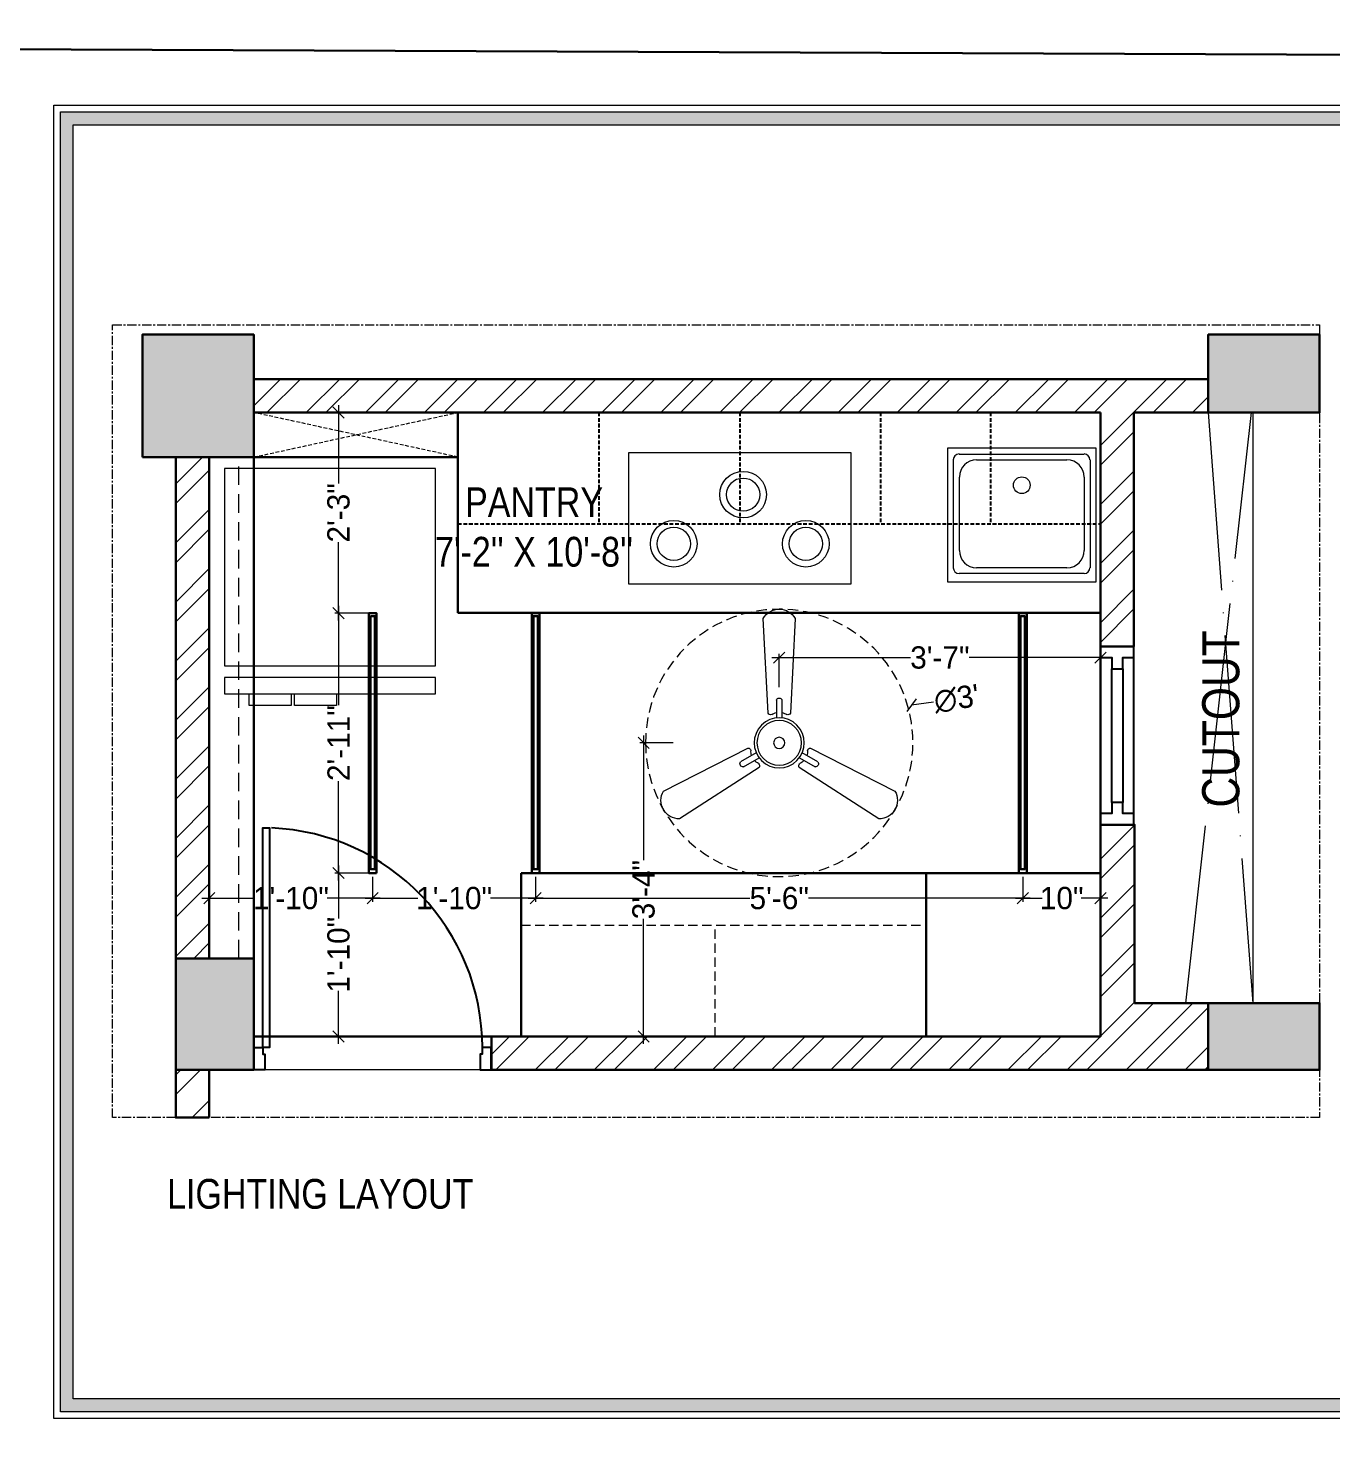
# Model space of a CAD drawing. Header units: millimetres. Extents: x 56222 to 3066687, y -650199 to -121287.
# Drawn here: x 135320.7 to 135496.2, y -184485.8 to -184294.8 of the extents above; entities that cross this region are included whole.
import ezdxf

# ---------------------------------------------------------------- set-up
doc = ezdxf.new("R2010")
doc.units = ezdxf.units.MM
doc.header["$MEASUREMENT"] = 0
doc.header["$PDMODE"] = 35
for name, pattern in [('ACAD_ISO02W100', [15, 12, -3]), ('ACAD_ISO04W100', [30, 24, -3, 0, -3]), ('CENTER', [2, 1.25, -0.25, 0.25, -0.25]), ('DASHED', [0.75, 0.5, -0.25]), ('DASHED2', [0.375, 0.25, -0.125]), ('DASHEDX2', [1.5, 1, -0.5]), ('HIDDEN', [0.375, 0.25, -0.125])]:
    doc.linetypes.add(name, pattern=pattern)
doc.layers.get('Defpoints').update_dxf_attribs({"color": 220})
doc.layers.add('AR DOOR', color=40, linetype='Continuous')
doc.layers.add('AR ELE-5', color=134, linetype='Continuous')
for name, color, linetype, lineweight in [('COLUMN', 1, 'Continuous', 30), ('dim05', 1, 'Continuous', 13), ('Dimension', 10, 'DASHEDX2', 20), ('Electrical', 84, 'Continuous', 30), ('FIRST FLOOR', 7, 'Continuous', 9), ('FIRST FLOOR ( TEXT )', 7, 'Continuous', 9), ('FIRST FLOOR_( PLine )_', 251, 'Continuous', 30), ('FURNITURE', 32, 'Continuous', 9), ('furniture dimensions', 1, 'DASHED', 0), ('GROUND FLOOR', 7, 'Continuous', 9), ('hatch-wall', 8, 'Continuous', 9), ('Labelling', 1, 'Continuous', 25), ('SECTION ( SLAB PLine )', 104, 'Continuous', 30), ('TILE', 14, 'Continuous', 9), ('wall', 7, 'Continuous', 30)]:
    doc.layers.add(name, color=color, linetype=linetype, lineweight=lineweight)
doc.layers.add('XX~SLAB ( PLINE )', color=251, linetype='Continuous', plot=False)
doc.styles.add('century g', font='GOTHIC.TTF')
doc.styles.add("Cn_BT_0'-0", font='swissc.ttf')
doc.styles.add('KATHA', font='swissc.ttf')
doc.dimstyles.new('Archana', dxfattribs={"dimtxt": 2, "dimasz": 0.75, "dimexe": 0.5, "dimexo": 0.5, "dimgap": 0, "dimtad": 0, "dimzin": 0, "dimdsep": 46, "dimlunit": 4, "dimtxsty": 'century g', "dimblk": 'OBLIQUE', "dimcen": 0, "dimdle": 1, "dimclrd": 256, "dimclre": 256, "dimclrt": 256, "dimadec": 0, "dimazin": 0, "dimtfac": 1, "dimtofl": 0, "dimtmove": 1, "dimatfit": 3, "dimfxl": 1, "dimfxlon": 1, "dimtolj": 1, "dimtzin": 0, "dimlwd": -1, "dimlwe": -1, "dimarcsym": 0})

# ---------------------------------------------------------------- blocks, each defined once
blk = doc.blocks.new('*U144')
for points in [[(-1025.5, 0), (-985.5, 0), (-985.5, 30), (-975.5, 30), (-975.5, 100), (-1025.5, 100)], [(40, 0), (0, 0), (0, 30), (-10, 30), (-10, 100), (40, 100)], [(0, 0), (0, -985.5), (-30, -985.5), (-30, 0)]]:
    blk.add_lwpolyline(points, close=True)
at = {"layer": 'AR ELE-5', "linetype": 'ByBlock', "ltscale": 15}
blk.add_arc((1.4, 0.6), 987, 180.03474, 267.62699, dxfattribs=at)
blk = doc.blocks.new('fan')
at = {"layer": 'Electrical', "lineweight": 15, "ltscale": 20}
for p, q in [((3300835.29, -509900.78), (3300836.47, -509923.43)), ((3300841.81, -509923.43), (3300842.99, -509900.78)), ((3300838.47, -509924.57), (3300838.47, -509920.25)), ((3300839.81, -509920.28), (3300839.81, -509924.57)), ((3300831.66, -509931.77), (3300811.45, -509942.07)), ((3300829.93, -509935.08), (3300833.64, -509932.93)), ((3300844.64, -509932.93), (3300848.38, -509935.09)), ((3300866.83, -509942.07), (3300846.62, -509931.77)), ((3300815.3, -509948.74), (3300834.33, -509936.39)), ((3300834.31, -509934.09), (3300830.57, -509936.25)), ((3300843.95, -509936.39), (3300862.98, -509948.74)), ((3300847.68, -509936.23), (3300843.97, -509934.09))]:
    blk.add_line(p, q, dxfattribs=at)
at = {"layer": 'Electrical', "linetype": 'DASHED', "lineweight": 15, "ltscale": 5}
blk.add_circle((3300839.14, -509930.53), 32, dxfattribs=at)
at = {"layer": 'Electrical', "lineweight": 15, "ltscale": 20}
for centre, major_axis, start_param, end_param in [((3300839.14, -509902.94), (3.12, 3.12), -0.272136, 1.842967), ((3300839.13, -509920.5), (0.501, 0.501), -0.465536, 1.983618), ((3300837.1, -509923.08), (0.51, 0.51), 2.863014, 4.257784), ((3300839.14, -509926.42), (2.27, -2.27), 2.565057, 2.951308), ((3300839.14, -509926.42), (2.27, 2.27), 0.19032, 0.57657), ((3300841.18, -509923.08), (0.51, -0.51), 5.167028, 6.561799), ((3300839.14, -509930.53), (4.24, -4.24), 3.14161, 9.424795), ((3300839.14, -509930.53), (3.77, -3.77), 1.749190548672175e-05, 6.283202799085073), ((3300839.14, -509930.53), (0.943, 0.943), 1.570814, 7.853999), ((3300831.67, -509932.49), (0.51, -0.51), 0.978238, 2.373008), ((3300835.59, -509932.58), (2.27, -2.27), 3.855511, 4.241762), ((3300842.69, -509932.58), (2.27, 2.27), 5.183051, 5.569301), ((3300846.61, -509932.49), (0.51, -0.51), 2.339416, 3.734186), ((3300830.46, -509935.55), (0.501, -0.501), 3.199655, 5.648809), ((3300835.59, -509932.58), (2.27, -2.27), 4.659452, 5.045703), ((3300833.71, -509936.02), (0.51, 0.51), -1.325776, 0.068994), ((3300844.57, -509936.02), (0.51, -0.51), 3.072633, 4.467404), ((3300842.69, -509932.58), (2.27, 2.27), 4.37911, 4.765361), ((3300847.83, -509935.54), (0.501, 0.501), 3.723254, 6.172408), ((3300815.25, -509944.32), (3.12, -3.12), 3.393055, 5.508159), ((3300863.03, -509944.32), (3.12, -3.12), 5.48745, 7.602554)]:
    blk.add_ellipse(centre, major_axis=major_axis, ratio=1, start_param=start_param, end_param=end_param, dxfattribs=at)
blk = doc.blocks.new('_Oblique')
at = {"layer": 'wall', "color": 0, "lineweight": -2}
blk.add_line((-0.5, -0.5), (0.5, 0.5), dxfattribs=at)
blk = doc.blocks.new('*D199')
at = {"layer": 'Defpoints', "color": 0, "linetype": 'Continuous', "lineweight": 30, "transparency": 16777216}
for p in [(135439.6, -184385.98, 0.12), (135403.97, -184391.14, 0.12)]:
    blk.add_point(p, dxfattribs=at)
at = {"layer": 'furniture dimensions', "color": 5, "linetype": 'Continuous', "transparency": 16777216}
blk.add_line((135442.57, -184385.55), (135439.6, -184385.98), dxfattribs=at)
at = {"layer": 'furniture dimensions', "color": 5, "linetype": 'Continuous', "transparency": 16777216, "xscale": 1.5, "yscale": 1.5, "zscale": 1.5, "rotation": 188.2375818181206}
blk.add_blockref('_Oblique', (135439.6, -184385.98), dxfattribs=at)
at = {"layer": 'furniture dimensions', "linetype": 'Continuous', "lineweight": 0, "transparency": 16777216, "insert": (135445.67, -184385.1), "char_height": 3, "attachment_point": 5, "rotation": 8.2376, "style": 'century g'}
blk.add_mtext("\\A1;∅3'", dxfattribs=at)
blk = doc.blocks.new('*D200')
at = {"layer": 'Defpoints', "color": 0, "linetype": 'Continuous', "lineweight": 30, "transparency": 16777216}
for p in [(135345.05, -184407.48), (135367.05, -184408.56), (135367.05, -184411.95)]:
    blk.add_point(p, dxfattribs=at)
at = {"layer": 'furniture dimensions', "color": 5, "linetype": 'ByBlock', "transparency": 16777216}
blk.add_line((135345.05, -184407.98), (135345.05, -184412.45), dxfattribs=at)
at = {"layer": 'furniture dimensions', "color": 5, "linetype": 'Continuous', "transparency": 16777216}
for p, q in [((135367.05, -184409.06), (135367.05, -184412.45)), ((135344.05, -184411.95), (135351.17, -184411.95)), ((135368.05, -184411.95), (135360.93, -184411.95))]:
    blk.add_line(p, q, dxfattribs=at)
at = {"layer": 'furniture dimensions', "color": 5, "linetype": 'Continuous', "transparency": 16777216, "xscale": 1.5, "yscale": 1.5, "zscale": 1.5, "rotation": 180}
blk.add_blockref('_Oblique', (135345.05, -184411.95), dxfattribs=at)
at = {"layer": 'furniture dimensions', "color": 5, "linetype": 'Continuous', "transparency": 16777216, "xscale": 1.5, "yscale": 1.5, "zscale": 1.5}
blk.add_blockref('_Oblique', (135367.05, -184411.95), dxfattribs=at)
at = {"layer": 'furniture dimensions', "linetype": 'Continuous', "lineweight": 0, "transparency": 16777216, "insert": (135356.05, -184411.95), "char_height": 3, "attachment_point": 5, "style": 'century g'}
blk.add_mtext('\\A1;1\'-10"', dxfattribs=at)
blk = doc.blocks.new('*D201')
at = {"layer": 'Defpoints', "color": 0, "linetype": 'Continuous', "lineweight": 30, "transparency": 16777216}
for p in [(135367.05, -184408.56), (135388.99, -184408.56), (135388.99, -184411.95)]:
    blk.add_point(p, dxfattribs=at)
at = {"layer": 'furniture dimensions', "color": 5, "linetype": 'ByBlock', "transparency": 16777216}
blk.add_line((135367.05, -184409.06), (135367.05, -184412.45), dxfattribs=at)
at = {"layer": 'furniture dimensions', "color": 5, "linetype": 'Continuous', "transparency": 16777216}
for p, q in [((135388.99, -184409.06), (135388.99, -184412.45)), ((135366.05, -184411.95), (135373.14, -184411.95)), ((135389.99, -184411.95), (135382.9, -184411.95))]:
    blk.add_line(p, q, dxfattribs=at)
at = {"layer": 'furniture dimensions', "color": 5, "linetype": 'Continuous', "transparency": 16777216, "xscale": 1.5, "yscale": 1.5, "zscale": 1.5, "rotation": 180}
blk.add_blockref('_Oblique', (135367.05, -184411.95), dxfattribs=at)
at = {"layer": 'furniture dimensions', "color": 5, "linetype": 'Continuous', "transparency": 16777216, "xscale": 1.5, "yscale": 1.5, "zscale": 1.5}
blk.add_blockref('_Oblique', (135388.99, -184411.95), dxfattribs=at)
at = {"layer": 'furniture dimensions', "linetype": 'Continuous', "lineweight": 0, "transparency": 16777216, "insert": (135378.02, -184411.95), "char_height": 3, "attachment_point": 5, "style": 'century g'}
blk.add_mtext('\\A1;1\'-10"', dxfattribs=at)
blk = doc.blocks.new('*D202')
at = {"layer": 'Defpoints', "color": 0, "linetype": 'Continuous', "lineweight": 30, "transparency": 16777216}
for p in [(135388.99, -184408.56), (135454.59, -184408.56), (135454.59, -184411.95)]:
    blk.add_point(p, dxfattribs=at)
at = {"layer": 'furniture dimensions', "color": 5, "linetype": 'ByBlock', "transparency": 16777216}
blk.add_line((135388.99, -184409.06), (135388.99, -184412.45), dxfattribs=at)
at = {"layer": 'furniture dimensions', "color": 5, "linetype": 'Continuous', "transparency": 16777216}
for p, q in [((135454.59, -184409.06), (135454.59, -184412.45)), ((135387.99, -184411.95), (135417.85, -184411.95)), ((135455.59, -184411.95), (135425.72, -184411.95))]:
    blk.add_line(p, q, dxfattribs=at)
at = {"layer": 'furniture dimensions', "color": 5, "linetype": 'Continuous', "transparency": 16777216, "xscale": 1.5, "yscale": 1.5, "zscale": 1.5, "rotation": 180}
blk.add_blockref('_Oblique', (135388.99, -184411.95), dxfattribs=at)
at = {"layer": 'furniture dimensions', "color": 5, "linetype": 'Continuous', "transparency": 16777216, "xscale": 1.5, "yscale": 1.5, "zscale": 1.5}
blk.add_blockref('_Oblique', (135454.59, -184411.95), dxfattribs=at)
at = {"layer": 'furniture dimensions', "linetype": 'Continuous', "lineweight": 0, "transparency": 16777216, "insert": (135421.79, -184411.95), "char_height": 3, "attachment_point": 5, "style": 'century g'}
blk.add_mtext('\\A1;5\'-6"', dxfattribs=at)
blk = doc.blocks.new('*D203')
at = {"layer": 'Defpoints', "color": 0, "linetype": 'Continuous', "lineweight": 30, "transparency": 16777216}
for p in [(135454.59, -184408.56), (135465.05, -184408.56), (135465.05, -184411.95)]:
    blk.add_point(p, dxfattribs=at)
at = {"layer": 'furniture dimensions', "color": 5, "linetype": 'ByBlock', "transparency": 16777216}
blk.add_line((135454.59, -184409.06), (135454.59, -184412.45), dxfattribs=at)
at = {"layer": 'furniture dimensions', "color": 5, "linetype": 'Continuous', "transparency": 16777216}
for p, q in [((135465.05, -184409.06), (135465.05, -184412.45)), ((135453.59, -184411.95), (135457.2, -184411.95)), ((135466.05, -184411.95), (135462.43, -184411.95))]:
    blk.add_line(p, q, dxfattribs=at)
at = {"layer": 'furniture dimensions', "color": 5, "linetype": 'Continuous', "transparency": 16777216, "xscale": 1.5, "yscale": 1.5, "zscale": 1.5, "rotation": 180}
blk.add_blockref('_Oblique', (135454.59, -184411.95), dxfattribs=at)
at = {"layer": 'furniture dimensions', "color": 5, "linetype": 'Continuous', "transparency": 16777216, "xscale": 1.5, "yscale": 1.5, "zscale": 1.5}
blk.add_blockref('_Oblique', (135465.05, -184411.95), dxfattribs=at)
at = {"layer": 'furniture dimensions', "linetype": 'Continuous', "lineweight": 0, "transparency": 16777216, "insert": (135459.82, -184411.95), "char_height": 3, "attachment_point": 5, "style": 'century g'}
blk.add_mtext('\\A1;10"', dxfattribs=at)
blk = doc.blocks.new('*D204')
at = {"layer": 'Defpoints', "color": 0, "linetype": 'Continuous', "lineweight": 30, "transparency": 16777216}
for p in [(135421.79, -184391.04), (135403.53, -184430.56), (135418.55, -184430.56)]:
    blk.add_point(p, dxfattribs=at)
at = {"layer": 'furniture dimensions', "color": 5, "linetype": 'ByBlock', "transparency": 16777216}
blk.add_line((135407.53, -184391.04), (135403.03, -184391.04), dxfattribs=at)
at = {"layer": 'furniture dimensions', "color": 5, "linetype": 'Continuous', "transparency": 16777216}
for p, q in [((135403.53, -184390.04), (135403.53, -184406.85)), ((135403.53, -184431.56), (135403.53, -184414.74)), ((135407.53, -184430.56), (135403.03, -184430.56))]:
    blk.add_line(p, q, dxfattribs=at)
at = {"layer": 'furniture dimensions', "color": 5, "linetype": 'Continuous', "transparency": 16777216, "xscale": 1.5, "yscale": 1.5, "zscale": 1.5}
for p, rotation in [((135403.53, -184391.04), 90), ((135403.53, -184430.56), 270)]:
    blk.add_blockref('_Oblique', p, dxfattribs=dict(at, rotation=rotation))
at = {"layer": 'furniture dimensions', "linetype": 'Continuous', "lineweight": 0, "transparency": 16777216, "insert": (135403.53, -184410.8), "char_height": 3, "attachment_point": 5, "rotation": 90, "style": 'century g'}
blk.add_mtext('\\A1;3\'-4"', dxfattribs=at)
blk = doc.blocks.new('*D205')
at = {"layer": 'Defpoints', "color": 0, "linetype": 'Continuous', "lineweight": 30, "transparency": 16777216}
for p in [(135465.05, -184379.56), (135421.79, -184391.04), (135465.05, -184391.04)]:
    blk.add_point(p, dxfattribs=at)
at = {"layer": 'furniture dimensions', "color": 5, "linetype": 'Continuous', "transparency": 16777216}
for p, q in [((135420.79, -184379.56), (135439.47, -184379.56)), ((135466.05, -184379.56), (135447.36, -184379.56)), ((135465.05, -184383.56), (135465.05, -184379.06))]:
    blk.add_line(p, q, dxfattribs=at)
at = {"layer": 'furniture dimensions', "color": 5, "linetype": 'ByBlock', "transparency": 16777216}
blk.add_line((135421.79, -184383.56), (135421.79, -184379.06), dxfattribs=at)
at = {"layer": 'furniture dimensions', "color": 5, "linetype": 'Continuous', "transparency": 16777216, "xscale": 1.5, "yscale": 1.5, "zscale": 1.5, "rotation": 180}
blk.add_blockref('_Oblique', (135421.79, -184379.56), dxfattribs=at)
at = {"layer": 'furniture dimensions', "color": 5, "linetype": 'Continuous', "transparency": 16777216, "xscale": 1.5, "yscale": 1.5, "zscale": 1.5}
blk.add_blockref('_Oblique', (135465.05, -184379.56), dxfattribs=at)
at = {"layer": 'furniture dimensions', "linetype": 'Continuous', "lineweight": 0, "transparency": 16777216, "insert": (135443.42, -184379.56), "char_height": 3, "attachment_point": 5, "style": 'century g'}
blk.add_mtext('\\A1;3\'-7"', dxfattribs=at)
blk = doc.blocks.new('*D206')
at = {"layer": 'Defpoints', "color": 0, "linetype": 'Continuous', "lineweight": 30, "transparency": 16777216}
for p in [(135367.05, -184408.56), (135362.46, -184430.56), (135367.05, -184430.56)]:
    blk.add_point(p, dxfattribs=at)
at = {"layer": 'furniture dimensions', "color": 5, "linetype": 'ByBlock', "transparency": 16777216}
blk.add_line((135366.46, -184408.56), (135361.96, -184408.56), dxfattribs=at)
at = {"layer": 'furniture dimensions', "color": 5, "linetype": 'Continuous', "transparency": 16777216}
for p, q in [((135362.46, -184407.56), (135362.46, -184414.68)), ((135362.46, -184431.56), (135362.46, -184424.44)), ((135366.46, -184430.56), (135361.96, -184430.56))]:
    blk.add_line(p, q, dxfattribs=at)
at = {"layer": 'furniture dimensions', "color": 5, "linetype": 'Continuous', "transparency": 16777216, "xscale": 1.5, "yscale": 1.5, "zscale": 1.5}
for p, rotation in [((135362.46, -184408.56), 90), ((135362.46, -184430.56), 270)]:
    blk.add_blockref('_Oblique', p, dxfattribs=dict(at, rotation=rotation))
at = {"layer": 'furniture dimensions', "linetype": 'Continuous', "lineweight": 0, "transparency": 16777216, "insert": (135362.46, -184419.56), "char_height": 3, "attachment_point": 5, "rotation": 90, "style": 'century g'}
blk.add_mtext('\\A1;1\'-10"', dxfattribs=at)
blk = doc.blocks.new('*D207')
at = {"layer": 'Defpoints', "color": 0, "linetype": 'Continuous', "lineweight": 30, "transparency": 16777216}
for p in [(135362.46, -184373.58), (135367.05, -184373.58), (135367.05, -184408.56)]:
    blk.add_point(p, dxfattribs=at)
at = {"layer": 'furniture dimensions', "color": 5, "linetype": 'Continuous', "transparency": 16777216}
for p, q in [((135362.46, -184372.58), (135362.46, -184385.96)), ((135366.46, -184373.58), (135361.96, -184373.58)), ((135362.46, -184409.56), (135362.46, -184396.18))]:
    blk.add_line(p, q, dxfattribs=at)
at = {"layer": 'furniture dimensions', "color": 5, "linetype": 'ByBlock', "transparency": 16777216}
blk.add_line((135366.46, -184408.56), (135361.96, -184408.56), dxfattribs=at)
at = {"layer": 'furniture dimensions', "color": 5, "linetype": 'Continuous', "transparency": 16777216, "xscale": 1.5, "yscale": 1.5, "zscale": 1.5}
for p, rotation in [((135362.46, -184373.58), 90), ((135362.46, -184408.56), 270)]:
    blk.add_blockref('_Oblique', p, dxfattribs=dict(at, rotation=rotation))
at = {"layer": 'furniture dimensions', "linetype": 'Continuous', "lineweight": 0, "transparency": 16777216, "insert": (135362.46, -184391.07), "char_height": 3, "attachment_point": 5, "rotation": 90, "style": 'century g'}
blk.add_mtext('\\A1;2\'-11"', dxfattribs=at)
blk = doc.blocks.new('*D208')
at = {"layer": 'Defpoints', "color": 0, "linetype": 'Continuous', "lineweight": 30, "transparency": 16777216}
for p in [(135362.46, -184346.56), (135367.05, -184346.56), (135367.05, -184373.58)]:
    blk.add_point(p, dxfattribs=at)
at = {"layer": 'furniture dimensions', "color": 5, "linetype": 'Continuous', "transparency": 16777216}
for p, q in [((135362.46, -184345.56), (135362.46, -184356.12)), ((135366.46, -184346.56), (135361.96, -184346.56)), ((135362.46, -184374.58), (135362.46, -184364.03))]:
    blk.add_line(p, q, dxfattribs=at)
at = {"layer": 'furniture dimensions', "color": 5, "linetype": 'ByBlock', "transparency": 16777216}
blk.add_line((135366.46, -184373.58), (135361.96, -184373.58), dxfattribs=at)
at = {"layer": 'furniture dimensions', "color": 5, "linetype": 'Continuous', "transparency": 16777216, "xscale": 1.5, "yscale": 1.5, "zscale": 1.5}
for p, rotation in [((135362.46, -184346.56), 90), ((135362.46, -184373.58), 270)]:
    blk.add_blockref('_Oblique', p, dxfattribs=dict(at, rotation=rotation))
at = {"layer": 'furniture dimensions', "linetype": 'Continuous', "lineweight": 0, "transparency": 16777216, "insert": (135362.46, -184360.07), "char_height": 3, "attachment_point": 5, "rotation": 90, "style": 'century g'}
blk.add_mtext('\\A1;2\'-3"', dxfattribs=at)

msp = doc.modelspace()

# ---------------------------------------------------------------- hatches: boundary and pattern name
at = {"layer": 'Dimension', "linetype": 'Continuous', "true_color": 0xd39e00}
h = msp.add_hatch(color=42, dxfattribs=at)
h.paths.add_polyline_path([(135325.01, -184306.07), (135325.01, -184481.11), (135573.68, -184481.11), (135573.68, -184306.07)])
h.paths.add_polyline_path([(135326.75, -184307.82), (135571.93, -184307.82), (135571.93, -184479.36), (135326.75, -184479.36)], flags=16)
at = {"layer": 'FURNITURE', "linetype": 'CENTER', "lineweight": 15, "true_color": 0x636466}
h = msp.add_hatch(dxfattribs=at)
h.set_pattern_fill('AR-CONC', color=251)
h.set_pattern_definition([(50, (2148.975, 5.9546), (7.17260183, -0.62752135), [0.75, -8.25]), (355, (2148.975, 5.9546), (-1.38751334, 7.52192134), [0.6, -6.6]), (100.4514445, (2149.573, 5.902), (5.78508847, 6.8943999), [0.63740192, -7.01142112]), (46.1842, (2148.975, 7.955), (10.6724133, -1.6551928), [1.125, -12.375]), (96.6356355, (2149.865, 7.817), (9.34661946, 9.741186), [0.9561034, -10.5171376]), (351.184164, (2148.975, 7.955), (9.34661945, 9.741186), [0.9, -9.9]), (21, (2149.975, 7.4546), (5.96907052, -4.0261889), [0.75, -8.25]), (326, (2149.975, 7.4546), (2.43315332, 7.25150045), [0.6, -6.6]), (71.4514447, (2150.473, 7.119), (8.40222377, 3.22531153), [0.6374019, -7.01142112]), (37.5, (2148.9753, 5.9546), (0.121598553, 3.328938538), [0, -6.52, 0, -6.7, 0, -6.625]), (7.5, (2148.9753, 5.9546), (2.630695374, 3.94411712), [0, -3.82, 0, -6.37, 0, -2.525]), (327.5, (2146.7453, 5.9546), (5.338224362, -0.225548717), [0, -2.5, 0, -7.8, 0, -10.35]), (317.5, (2145.7453, 5.9546), (5.83186169, 1.00104982), [0, -3.25, 0, -5.18, 0, -7.35])])
h.paths.add_polyline_path([(135351.05, -184420.06), (135340.55, -184420.06), (135340.55, -184435.06), (135351.05, -184435.06), (135351.05, -184432.06)])
h.paths.add_polyline_path([(135351.05, -184336.06), (135336.05, -184336.06), (135336.05, -184352.56), (135351.05, -184352.56)])
h.paths.add_polyline_path([(135494.55, -184336.06), (135479.55, -184336.06), (135479.55, -184346.56), (135494.55, -184346.56)])
h.paths.add_polyline_path([(135494.55, -184426.06), (135479.55, -184426.06), (135479.55, -184435.06), (135494.55, -184435.06), (135494.55, -184430.56)])
at = {"layer": 'hatch-wall', "linetype": 'CENTER', "lineweight": 15}
h = msp.add_hatch(dxfattribs=at)
h.set_pattern_fill('ANSI32', color=256, scale=15)
h.set_pattern_definition([(45, (2148.975, 5.9546), (-3.97747564, 3.97747564), []), (45, (2151.627, 5.9546), (-3.97747564, 3.97747564), [])])
h.paths.add_polyline_path([(135345.05, -184352.56), (135340.55, -184352.56), (135340.55, -184420.06), (135345.05, -184420.06)])
h.paths.add_polyline_path([(135479.55, -184342.06), (135351.05, -184342.06), (135351.05, -184346.56), (135465.05, -184346.56), (135465.05, -184373.51), (135465.05, -184378.06), (135469.55, -184378.06), (135469.55, -184346.56), (135479.55, -184346.56)])
h.paths.add_polyline_path([(135469.63, -184402.06), (135465.05, -184402.06), (135465.05, -184430.56), (135441.55, -184430.56), (135387.05, -184430.56), (135383.05, -184430.56), (135383.05, -184435.06), (135479.55, -184435.06), (135479.55, -184426.06), (135469.63, -184426.06)])
h.paths.add_polyline_path([(135345.05, -184435.06), (135340.55, -184435.06), (135340.55, -184441.49), (135345.05, -184441.49)])

# ---------------------------------------------------------------- linework, layer by layer
at = {"layer": 'COLUMN', "transparency": 33554687}
for points in [[(135336.05, -184352.56), (135336.05, -184336.06), (135351.05, -184336.06), (135351.05, -184352.56)], [(135479.55, -184346.56), (135479.55, -184336.06), (135494.55, -184336.06), (135494.55, -184346.56)], [(135340.55, -184420.06), (135351.05, -184420.06), (135351.05, -184435.06), (135340.55, -184435.06)], [(135479.55, -184435.06), (135479.55, -184426.06), (135494.55, -184426.06), (135494.55, -184435.06)]]:
    msp.add_lwpolyline(points, close=True, dxfattribs=at)
at = {"layer": 'Dimension', "color": 42, "linetype": 'Continuous', "true_color": 0xd39e00}
for points in [[(135324.13, -184305.2), (135574.55, -184305.2), (135574.55, -184481.98), (135324.13, -184481.98)], [(135325.01, -184306.07), (135573.68, -184306.07), (135573.68, -184481.11), (135325.01, -184481.11)], [(135326.75, -184307.82), (135571.93, -184307.82), (135571.93, -184479.36), (135326.75, -184479.36)]]:
    msp.add_lwpolyline(points, close=True, dxfattribs=at)
at = {"layer": 'Electrical', "color": 7, "lineweight": 30}
for points in [[(135367.58, -184408.56), (135367.58, -184373.58), (135366.52, -184373.58), (135366.52, -184408.56)], [(135389.52, -184408.56), (135389.52, -184373.58), (135388.46, -184373.58), (135388.46, -184408.56)], [(135454.06, -184408.56), (135454.06, -184373.58), (135455.12, -184373.58), (135455.12, -184408.56)]]:
    msp.add_lwpolyline(points, close=True, dxfattribs=at)
at = {"layer": 'Electrical', "color": 175, "lineweight": 30, "ltscale": 8, "true_color": 0x4554a5}
for points in [[(135366.75, -184373.98), (135367.37, -184373.98), (135367.37, -184408.04), (135366.75, -184408.04)], [(135366.76, -184374), (135367.35, -184374), (135367.35, -184408.03), (135366.76, -184408.03)], [(135388.68, -184373.98), (135389.31, -184373.98), (135389.31, -184408.04), (135388.68, -184408.04)], [(135388.7, -184374), (135389.29, -184374), (135389.29, -184408.03), (135388.7, -184408.03)], [(135454.89, -184373.98), (135454.27, -184373.98), (135454.27, -184408.04), (135454.89, -184408.04)], [(135454.87, -184374), (135454.29, -184374), (135454.29, -184408.03), (135454.87, -184408.03)]]:
    msp.add_lwpolyline(points, close=True, dxfattribs=at)
at = {"layer": 'FIRST FLOOR', "transparency": 33554687}
for p, q in [((135465.05, -184428.53), (135465.05, -184346.56)), ((135485.55, -184346.56), (135485.55, -184426.06)), ((135465.05, -184378.06), (135469.55, -184378.06)), ((135386.55, -184430.56), (135465.05, -184430.56)), ((135340.55, -184435.06), (135344.55, -184435.06)), ((135386.55, -184435.06), (135494.55, -184435.06))]:
    msp.add_line(p, q, dxfattribs=at)
at = {"layer": 'FIRST FLOOR_( PLine )_', "transparency": 33554687}
for p, q in [((135494.55, -184345.06), (135494.55, -184336.06)), ((135351.05, -184342.06), (135479.55, -184342.06)), ((135351.05, -184346.56), (135465.05, -184346.56)), ((135465.05, -184346.56), (135465.05, -184378.06)), ((135469.55, -184378.06), (135469.55, -184346.56)), ((135469.55, -184346.56), (135479.53, -184346.56)), ((135340.55, -184352.56), (135340.55, -184435.06)), ((135345.05, -184420.06), (135345.05, -184352.56)), ((135465.05, -184378.06), (135469.55, -184378.06)), ((135340.55, -184435.06), (135344.55, -184435.06))]:
    msp.add_line(p, q, dxfattribs=at)
msp.add_lwpolyline([(135340.55, -184352.56), (135340.55, -184435.06), (135345.05, -184435.06)], dxfattribs=at)
for points in [[(135383.05, -184430.56), (135383.05, -184435.06), (135494.55, -184435.06), (135494.55, -184430.56), (135494.55, -184426.06), (135469.63, -184426.06), (135469.63, -184402.06), (135465.05, -184402.06), (135465.05, -184430.56)], [(135345.05, -184441.49), (135345.05, -184435.06), (135340.55, -184435.06), (135340.55, -184441.49)], [(135345.05, -184441.49), (135345.05, -184435.06), (135340.55, -184435.06), (135340.55, -184441.49)]]:
    msp.add_lwpolyline(points, close=True, dxfattribs=at)
at = {"layer": 'FURNITURE', "color": 9, "linetype": 'DASHED', "lineweight": 15, "true_color": 0xc7c8ca}
for p, q in [((135351.05, -184352.56), (135378.52, -184346.56)), ((135378.52, -184352.56), (135351.05, -184346.56))]:
    msp.add_line(p, q, dxfattribs=at)
at = {"layer": 'FURNITURE', "color": 9, "lineweight": 30, "true_color": 0xc7c8ca}
for p, q in [((135378.52, -184346.56), (135465.05, -184346.56)), ((135378.52, -184373.51), (135378.52, -184346.56)), ((135465.05, -184346.56), (135465.05, -184373.51)), ((135351.05, -184352.56), (135378.52, -184352.56)), ((135465.05, -184373.51), (135378.52, -184373.51)), ((135387.05, -184408.56), (135465.05, -184408.56)), ((135387.05, -184430.56), (135387.05, -184408.56)), ((135441.55, -184408.56), (135465.05, -184408.56)), ((135441.55, -184430.56), (135441.55, -184408.56)), ((135465.05, -184408.56), (135465.05, -184430.56)), ((135465.05, -184408.56), (135465.05, -184430.56)), ((135465.05, -184430.56), (135392.01, -184430.56)), ((135465.05, -184430.56), (135441.55, -184430.56))]:
    msp.add_line(p, q, dxfattribs=at)
at = {"layer": 'FURNITURE', "color": 9, "linetype": 'DASHED', "lineweight": 25, "true_color": 0xc7c8ca}
for p, q in [((135397.52, -184346.56), (135397.52, -184361.56)), ((135416.48, -184346.56), (135416.48, -184361.56)), ((135435.44, -184346.56), (135435.44, -184361.56)), ((135450.24, -184346.56), (135450.24, -184361.56)), ((135378.52, -184361.56), (135465.05, -184361.56))]:
    msp.add_line(p, q, dxfattribs=at)
at = {"layer": 'FURNITURE', "color": 9, "true_color": 0xc7c8ca}
for p, q in [((135464.45, -184351.37), (135444.45, -184351.37)), ((135444.45, -184351.37), (135444.45, -184369.37)), ((135464.45, -184369.37), (135464.45, -184351.37)), ((135401.52, -184351.95), (135431.44, -184351.95)), ((135401.52, -184369.66), (135401.52, -184351.95)), ((135431.44, -184351.95), (135431.44, -184369.66)), ((135445.23, -184367.46), (135445.23, -184352.92)), ((135446, -184352.15), (135462.85, -184352.15)), ((135448.36, -184352.92), (135460.53, -184352.92)), ((135463.63, -184352.92), (135463.63, -184367.46)), ((135375.52, -184354.11), (135347.11, -184354.11)), ((135347.11, -184354.11), (135347.11, -184380.67)), ((135375.52, -184380.67), (135375.52, -184354.11)), ((135446.04, -184365.14), (135446.04, -184355.25)), ((135462.85, -184355.25), (135462.85, -184365.14)), ((135462.85, -184368.24), (135446, -184368.24)), ((135460.53, -184367.46), (135448.36, -184367.46)), ((135431.44, -184369.66), (135401.52, -184369.66)), ((135444.45, -184369.37), (135464.45, -184369.37)), ((135347.11, -184380.67), (135375.52, -184380.67)), ((135375.52, -184382.22), (135347.11, -184382.22)), ((135347.11, -184382.22), (135347.11, -184384.43)), ((135375.52, -184384.43), (135375.52, -184382.22)), ((135347.11, -184384.43), (135375.52, -184384.43)), ((135350.43, -184386.01), (135350.43, -184384.43)), ((135356.06, -184386.01), (135350.43, -184386.01)), ((135356.06, -184384.43), (135356.06, -184386.01)), ((135356.53, -184386.01), (135356.53, -184384.43)), ((135362.16, -184386.01), (135356.53, -184386.01)), ((135362.16, -184384.43), (135362.16, -184386.01))]:
    msp.add_line(p, q, dxfattribs=at)
at = {"layer": 'FURNITURE', "color": 9, "linetype": 'HIDDEN', "lineweight": 18, "ltscale": 5, "true_color": 0xc7c8ca}
for p, q in [((135387.05, -184415.56), (135441.55, -184415.56)), ((135413.17, -184430.56), (135413.17, -184415.56))]:
    msp.add_line(p, q, dxfattribs=at)
at = {"layer": 'FURNITURE', "color": 9, "linetype": 'CENTER', "lineweight": 15, "true_color": 0xc7c8ca}
msp.add_lwpolyline([(135494.55, -184441.49), (135332.02, -184441.49), (135332.02, -184334.74), (135494.55, -184334.74)], close=True, dxfattribs=at)
at = {"layer": 'FURNITURE', "color": 9, "true_color": 0xc7c8ca}
for centre, radius in [((135416.93, -184357.62), 3.14), ((135416.93, -184357.62), 2.24), ((135454.45, -184356.35), 1.12), ((135407.59, -184364.23), 3.14), ((135425.37, -184364.23), 3.14), ((135407.59, -184364.23), 2.24), ((135425.37, -184364.23), 2.24)]:
    msp.add_circle(centre, radius, dxfattribs=at)
for centre, radius, start, end in [((135446, -184352.92), 0.775, 90, 180), ((135448.36, -184355.25), 2.32, 90, 180), ((135460.53, -184355.25), 2.32, 0, 90), ((135462.85, -184352.92), 0.775, 0, 90), ((135448.36, -184365.14), 2.32, 180, 270), ((135460.53, -184365.14), 2.32, 270, 0), ((135446, -184367.46), 0.775, 180, 270), ((135462.85, -184367.46), 0.775, 270, 0)]:
    msp.add_arc(centre, radius, start, end, dxfattribs=at)
at = {"layer": 'GROUND FLOOR', "color": 1, "linetype": 'ACAD_ISO04W100', "transparency": 33554687}
for p, q in [((135476.55, -184426.06), (135485.38, -184346.56)), ((135479.53, -184346.56), (135485.55, -184426.06))]:
    msp.add_line(p, q, dxfattribs=at)
at = {"layer": 'Labelling', "color": 251, "linetype": 'DASHED2', "lineweight": 0, "ltscale": 10, "true_color": 0x636466, "transparency": 33554687}
msp.add_line((135349.05, -184420.06), (135349.05, -184352.56), dxfattribs=at)
at = {"layer": 'Labelling', "color": 251, "linetype": 'ACAD_ISO02W100', "lineweight": 0, "ltscale": 10, "true_color": 0x636466, "transparency": 33554687}
msp.add_lwpolyline([(135383.05, -184430.56), (135383.05, -184435.06), (135351.05, -184435.06), (135351.05, -184430.56)], close=True, dxfattribs=at)
at = {"layer": 'SECTION ( SLAB PLine )', "color": 9, "true_color": 0xc7c8ca}
msp.add_lwpolyline([(135465.05, -184346.56), (135351.05, -184346.56), (135351.05, -184430.56), (135465.05, -184430.56)], close=True, dxfattribs=at)
at = {"layer": 'TILE', "color": 3, "lineweight": 30}
msp.add_lwpolyline([(134639.11, -184294.84), (135861, -184299.9), (135861, -184675.3), (134639.11, -184670.24)], close=True, dxfattribs=at)
at = {"layer": 'XX~SLAB ( PLINE )', "transparency": 33554687}
msp.add_lwpolyline([(135465.05, -184378.06), (135465.05, -184379.56), (135466.55, -184379.56), (135466.55, -184381.06), (135468.05, -184381.06), (135468.05, -184399.06), (135466.55, -184399.06), (135466.55, -184400.56), (135465.05, -184400.56), (135465.05, -184402.06), (135469.55, -184402.06), (135469.55, -184400.56), (135468.05, -184400.56), (135468.05, -184399.06), (135466.55, -184399.06), (135466.55, -184381.06), (135468.05, -184381.06), (135468.05, -184379.56), (135469.55, -184379.56), (135469.55, -184378.06), (135465.05, -184378.06), (135465.05, -184402.06), (135469.55, -184402.06), (135469.55, -184378.06)], close=True, dxfattribs=at)

# ---------------------------------------------------------------- block references
at = {"layer": 'AR DOOR', "linetype": 'ByBlock', "lineweight": -2, "transparency": 33554687, "extrusion": (0, 0, -1), "xscale": -0.02999999999996949, "yscale": 0.02999999999996949, "zscale": -0.02999999999996949, "rotation": 180}
msp.add_blockref('*U144', (-135352.25, -184432.06), dxfattribs=at)
at = {"layer": 'dim05', "color": 1, "lineweight": 35, "transparency": 33554687, "xscale": -0.5625052429282242, "yscale": 0.5625052429282242, "zscale": 0.5625052429282242}
msp.add_blockref('fan', (1992161.11, 102447.56), dxfattribs=at)

# ---------------------------------------------------------------- texts
at = {"layer": 'FIRST FLOOR ( TEXT )', "transparency": 33554687, "char_height": 4, "attachment_point": 5, "style": 'KATHA'}
for s, insert in [("PANTRY\\P7'-2'' X 10'-8''", (135388.78, -184362)), ('LIGHTING LAYOUT', (135359.99, -184451.78))]:
    msp.add_mtext(s, dxfattribs=dict(at, insert=insert))
at = {"layer": 'FIRST FLOOR ( TEXT )', "color": 1, "transparency": 33554687, "insert": (135481.27, -184387.82), "char_height": 5, "attachment_point": 5, "rotation": 90, "style": "Cn_BT_0'-0"}
msp.add_mtext('CUTOUT', dxfattribs=at)

# ---------------------------------------------------------------- dimensions: what is measured, and where the dimension line sits
at = {"layer": 'furniture dimensions', "color": 5, "linetype": 'Continuous', "lineweight": 0, "transparency": 33554687}
for base, p1, p2, picture, middle in [((135362.46, -184346.56), (135367.05, -184373.58), (135367.05, -184346.56), '*D208', (135362.46, -184360.07)), ((135362.46, -184373.58), (135367.05, -184408.56), (135367.05, -184373.58), '*D207', (135362.46, -184391.07)), ((135403.53, -184430.56), (135421.79, -184391.04), (135418.55, -184430.56), '*D204', (135403.53, -184410.8)), ((135362.46, -184430.56), (135367.05, -184408.56), (135367.05, -184430.56), '*D206', (135362.46, -184419.56))]:
    dim = msp.add_linear_dim(base=base, p1=p1, p2=p2, angle=90, dimstyle='Archana', override={"dimtxt": 3, "dimasz": 1.5, "dimdec": 0, "dimclrd": 5, "dimclre": 5, "dimfxl": 4}, dxfattribs=at)
    dim.commit()
    dim.dimension.update_dxf_attribs({"geometry": picture, "text_midpoint": middle})
for base, p1, p2, picture, middle in [((135465.05, -184379.56), (135421.79, -184391.04), (135465.05, -184391.04), '*D205', (135443.42, -184379.56)), ((135367.05, -184411.95), (135345.05, -184407.48), (135367.05, -184408.56), '*D200', (135356.05, -184411.95)), ((135388.99, -184411.95), (135367.05, -184408.56), (135388.99, -184408.56), '*D201', (135378.02, -184411.95)), ((135454.59, -184411.95), (135388.99, -184408.56), (135454.59, -184408.56), '*D202', (135421.79, -184411.95)), ((135465.05, -184411.95), (135454.59, -184408.56), (135465.05, -184408.56), '*D203', (135459.82, -184411.95))]:
    dim = msp.add_linear_dim(base=base, p1=p1, p2=p2, dimstyle='Archana', override={"dimtxt": 3, "dimasz": 1.5, "dimdec": 0, "dimclrd": 5, "dimclre": 5, "dimfxl": 4}, dxfattribs=at)
    dim.commit()
    dim.dimension.update_dxf_attribs({"geometry": picture, "text_midpoint": middle})
dim = msp.add_diameter_dim_2p(p1=(135403.97, -184391.14), p2=(135439.6, -184385.98), dimstyle='Archana', override={"dimtxt": 3, "dimasz": 1.5, "dimdec": 0, "dimclrd": 5, "dimclre": 5, "dimfxl": 4}, dxfattribs=at)
dim.commit()
dim.dimension.update_dxf_attribs({"geometry": '*D199', "text_midpoint": (135445.67, -184385.1, -0.12)})

doc.saveas('drawing.dxf')
